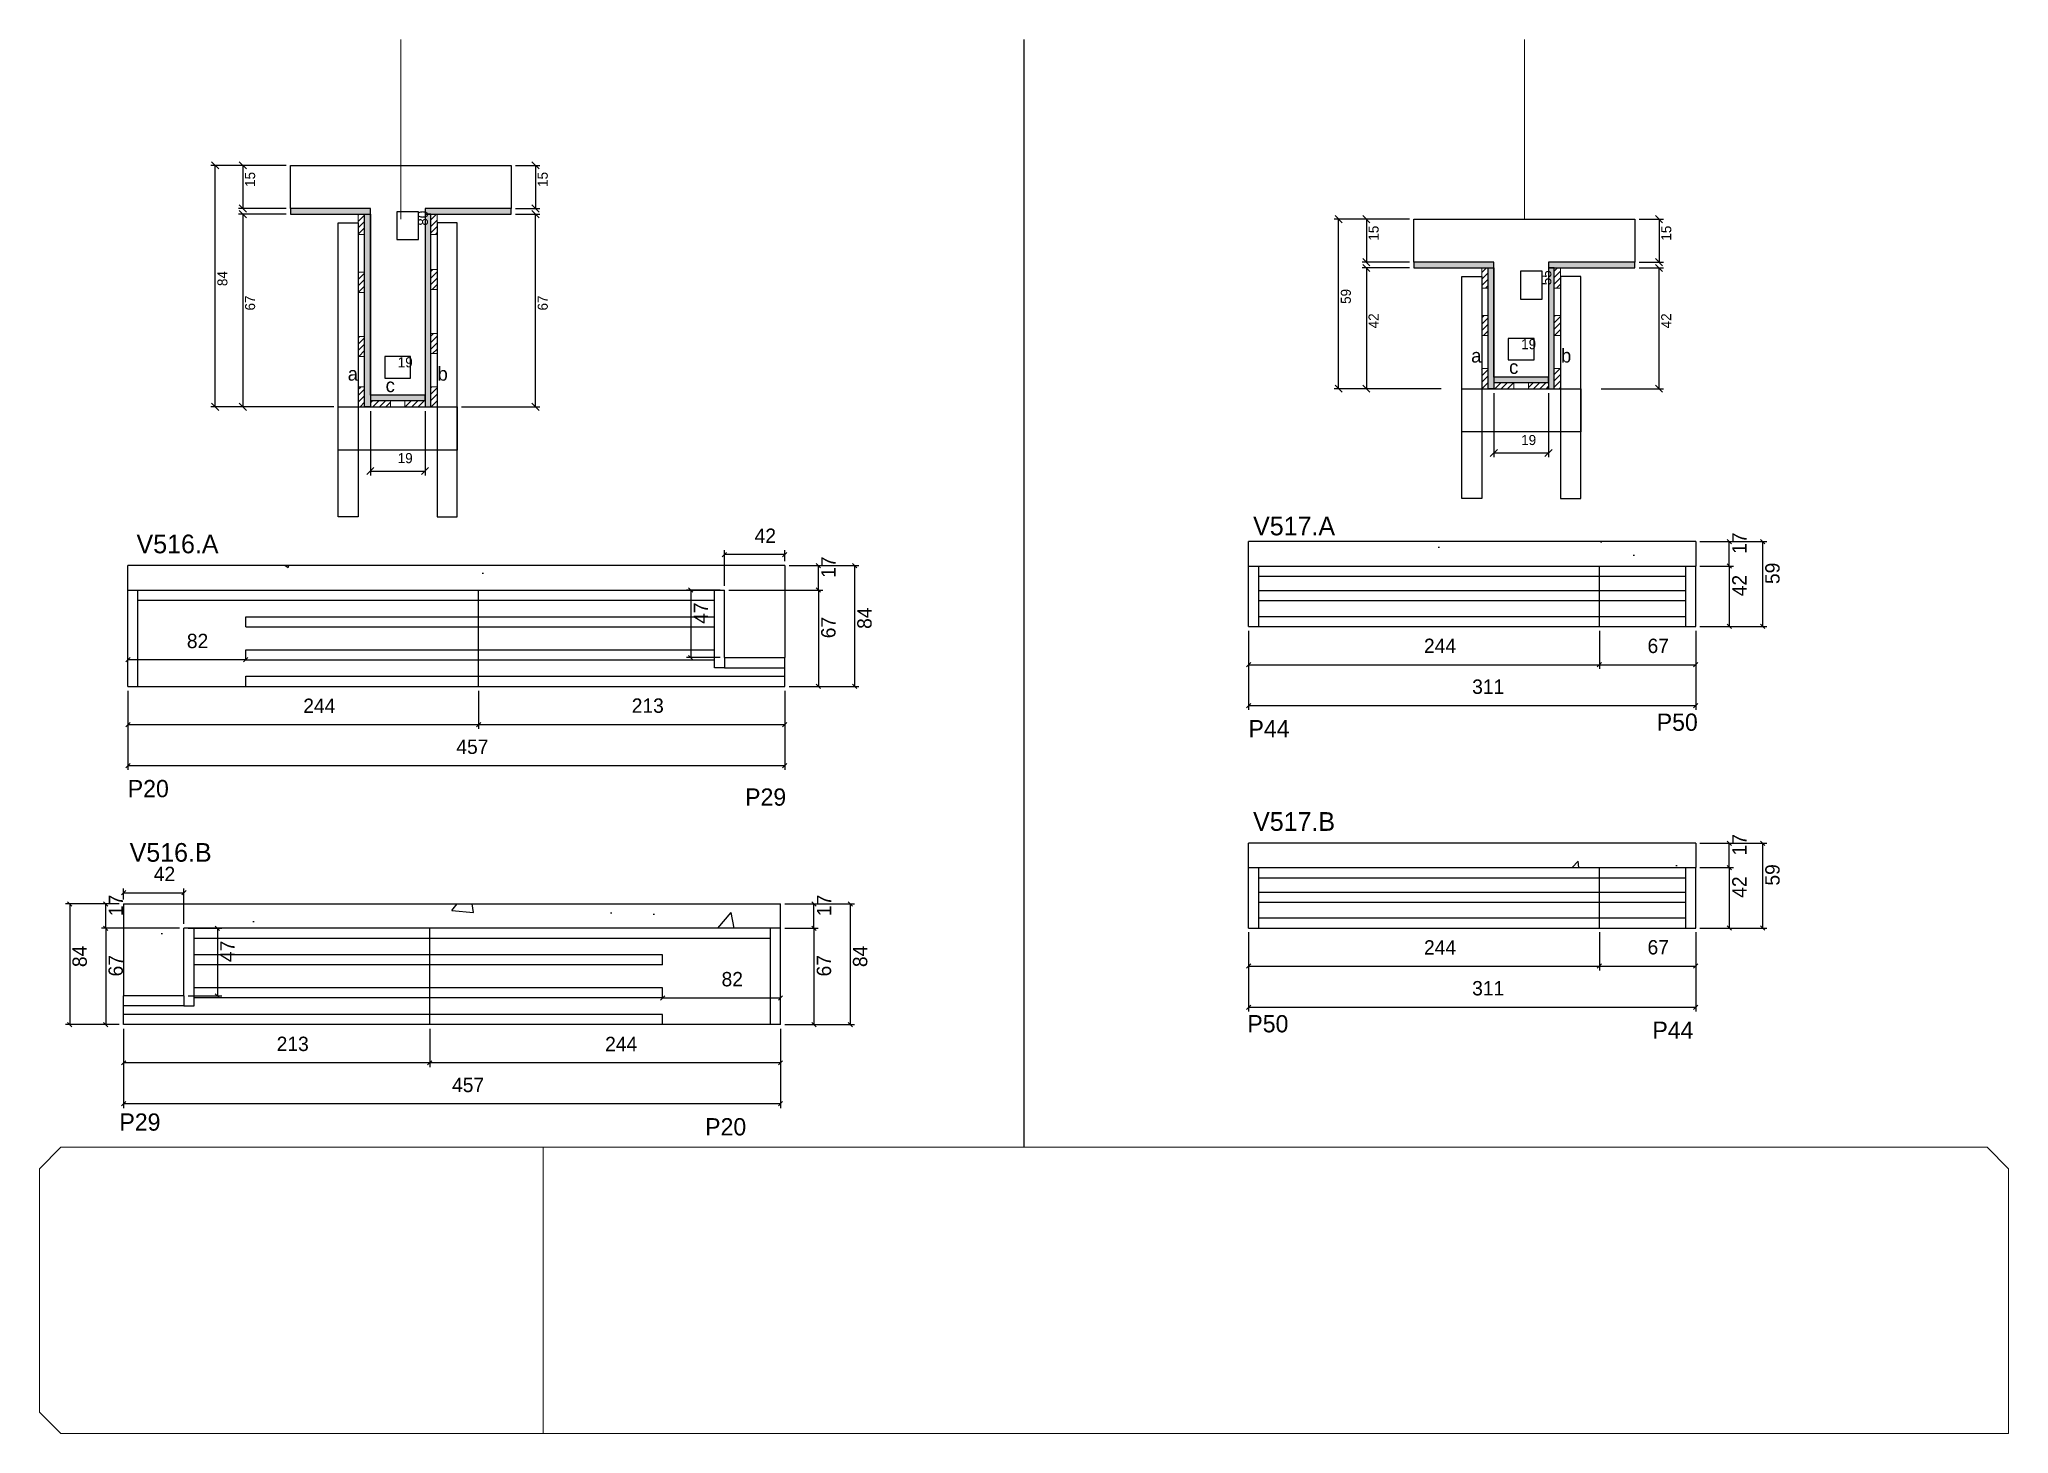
# Model space of a CAD drawing. Header units: metres. Extents: x 3393 to 4763, y 4953 to 5923.
import ezdxf

# ---------------------------------------------------------------- set-up
doc = ezdxf.new("R2010")
doc.units = ezdxf.units.M
for name, color, linetype in [('5', 7, 'Continuous'), ('CONCRETO', 7, 'Continuous'), ('COTA', 7, 'Continuous'), ('Cota Seção (2x)', 7, 'Continuous'), ('detalhes', 7, 'Continuous'), ('Hachura', 7, 'Continuous'), ('Madeira', 7, 'Continuous'), ('Painéis', 7, 'Continuous'), ('SARR_2.2x7', 7, 'Continuous'), ('SARR_3.5x7', 7, 'Continuous'), ('SARRAFO DE PRESSAO', 7, 'Continuous'), ('Texto Seção', 7, 'Continuous')]:
    doc.layers.add(name, color=color, linetype=linetype)

msp = doc.modelspace()

# ---------------------------------------------------------------- hatches: boundary and pattern name
at = {"layer": 'COTA'}
h = msp.add_hatch(dxfattribs=at)
h.set_pattern_fill('AR-CONC')
h.paths.add_polyline_path([(4545, 5557), (4545, 5574), (4234, 5574), (4234, 5557), (4545, 5557)])
h = msp.add_hatch(dxfattribs=at)
h.set_pattern_fill('AR-CONC')
h.paths.add_polyline_path([(3869.3, 5540.3), (3869.3, 5493.3), (3911.4, 5493.3), (3911.2, 5557.3), (3454.2, 5557.3), (3454.4, 5540.3), (3869.3, 5540.3)])
h = msp.add_hatch(dxfattribs=at)
h.set_pattern_fill('AR-CONC')
h.paths.add_polyline_path([(4545, 5347.2), (4545, 5364.2), (4234, 5364.2), (4234, 5347.2), (4545, 5347.2)])
h = msp.add_hatch(dxfattribs=at)
h.set_pattern_fill('AR-CONC')
h.paths.add_polyline_path([(3493.3, 5305), (3493.3, 5258), (3451.1, 5258), (3451.4, 5322), (3908.4, 5322), (3908.1, 5305), (3493.3, 5305)])
at = {"layer": 'Hachura'}
h = msp.add_hatch(color=7, dxfattribs=at)
h.dxf.hatch_style = 1
h.paths.add_polyline_path([(3623, 5801.8), (3623, 5805.8), (3567.4, 5805.8), (3567.4, 5801.8), (3623, 5801.8)])
h = msp.add_hatch(dxfattribs=at)
h.set_pattern_fill('ANSI31')
h.paths.add_polyline_path([(3614.6, 5787.8), (3619, 5787.8), (3619, 5801.8), (3614.6, 5801.8), (3614.6, 5787.8)])
h = msp.add_hatch(color=7, dxfattribs=at)
h.dxf.hatch_style = 1
h.paths.add_polyline_path([(3619, 5803.8), (3623, 5803.8), (3623, 5667.8), (3619, 5667.8), (3619, 5803.8)])
h = msp.add_hatch(color=7, dxfattribs=at)
h.dxf.hatch_style = 1
h.paths.add_polyline_path([(3665, 5805.8), (3661, 5805.8), (3661, 5667.8), (3665, 5667.8), (3665, 5805.8)])
h = msp.add_hatch(color=7, dxfattribs=at)
h.dxf.hatch_style = 1
h.paths.add_polyline_path([(3721, 5801.8), (3721, 5805.8), (3661, 5805.8), (3661, 5801.8), (3721, 5801.8)])
h = msp.add_hatch(dxfattribs=at)
h.set_pattern_fill('ANSI31')
h.paths.add_polyline_path([(3669.4, 5787.8), (3665, 5787.8), (3665, 5801.8), (3669.4, 5801.8), (3669.4, 5787.8)])
h = msp.add_hatch(color=7, dxfattribs=at)
h.dxf.hatch_style = 1
h.paths.add_polyline_path([(4404.6, 5764.4), (4404.6, 5768.4), (4349, 5768.4), (4349, 5764.4), (4404.6, 5764.4)])
h = msp.add_hatch(color=7, dxfattribs=at)
h.dxf.hatch_style = 1
h.paths.add_polyline_path([(4400.6, 5768.4), (4404.6, 5768.4), (4404.6, 5680.4), (4400.6, 5680.4), (4400.6, 5768.4)])
h = msp.add_hatch(color=7, dxfattribs=at)
h.dxf.hatch_style = 1
h.paths.add_polyline_path([(4446.6, 5768.4), (4442.6, 5768.4), (4442.6, 5680.4), (4446.6, 5680.4), (4446.6, 5768.4)])
h = msp.add_hatch(color=7, dxfattribs=at)
h.dxf.hatch_style = 1
h.paths.add_polyline_path([(4502.6, 5764.4), (4502.6, 5768.4), (4442.6, 5768.4), (4442.6, 5764.4), (4502.6, 5764.4)])
h = msp.add_hatch(dxfattribs=at)
h.set_pattern_fill('ANSI31')
h.paths.add_polyline_path([(3614.6, 5747.4), (3619, 5747.4), (3619, 5761.4), (3614.6, 5761.4), (3614.6, 5747.4)])
h = msp.add_hatch(dxfattribs=at)
h.set_pattern_fill('ANSI31')
h.paths.add_polyline_path([(3669.4, 5749.4), (3665, 5749.4), (3665, 5763.4), (3669.4, 5763.4), (3669.4, 5749.4)])
h = msp.add_hatch(dxfattribs=at)
h.set_pattern_fill('ANSI31')
h.paths.add_polyline_path([(4396.2, 5750.4), (4400.6, 5750.4), (4400.6, 5764.4), (4396.2, 5764.4), (4396.2, 5750.4)])
h = msp.add_hatch(dxfattribs=at)
h.set_pattern_fill('ANSI31')
h.paths.add_polyline_path([(4451, 5750.4), (4446.6, 5750.4), (4446.6, 5764.4), (4451, 5764.4), (4451, 5750.4)])
h = msp.add_hatch(dxfattribs=at)
h.set_pattern_fill('ANSI31')
h.paths.add_polyline_path([(4396.2, 5717.4), (4400.6, 5717.4), (4400.6, 5731.4), (4396.2, 5731.4), (4396.2, 5717.4)])
h = msp.add_hatch(dxfattribs=at)
h.set_pattern_fill('ANSI31')
h.paths.add_polyline_path([(4451, 5717.4), (4446.6, 5717.4), (4446.6, 5731.4), (4451, 5731.4), (4451, 5717.4)])
h = msp.add_hatch(dxfattribs=at)
h.set_pattern_fill('ANSI31')
h.paths.add_polyline_path([(3614.6, 5702.8), (3619, 5702.8), (3619, 5716.8), (3614.6, 5716.8), (3614.6, 5702.8)])
h = msp.add_hatch(dxfattribs=at)
h.set_pattern_fill('ANSI31')
h.paths.add_polyline_path([(3669.4, 5704.8), (3665, 5704.8), (3665, 5718.8), (3669.4, 5718.8), (3669.4, 5704.8)])
h = msp.add_hatch(dxfattribs=at)
h.set_pattern_fill('ANSI31')
h.paths.add_polyline_path([(4396.2, 5680.4), (4400.6, 5680.4), (4400.6, 5694.4), (4396.2, 5694.4), (4396.2, 5680.4)])
h = msp.add_hatch(color=7, dxfattribs=at)
h.dxf.hatch_style = 1
h.paths.add_polyline_path([(4442.6, 5684.8), (4442.6, 5688.4), (4404.6, 5688.4), (4404.6, 5684.8), (4442.6, 5684.8)])
h = msp.add_hatch(dxfattribs=at)
h.set_pattern_fill('ANSI31')
h.paths.add_polyline_path([(4451, 5680.4), (4446.6, 5680.4), (4446.6, 5694.4), (4451, 5694.4), (4451, 5680.4)])
h = msp.add_hatch(dxfattribs=at)
h.set_pattern_fill('ANSI31')
h.paths.add_polyline_path([(3614.6, 5667.8), (3619, 5667.8), (3619, 5681.8), (3614.6, 5681.8), (3614.6, 5667.8)])
h = msp.add_hatch(color=7, dxfattribs=at)
h.dxf.hatch_style = 1
h.paths.add_polyline_path([(3661, 5672.2), (3661, 5675.8), (3623, 5675.8), (3623, 5672.2), (3661, 5672.2)])
h = msp.add_hatch(dxfattribs=at)
h.set_pattern_fill('ANSI31')
h.paths.add_polyline_path([(3623, 5667.8), (3623, 5672.2), (3637, 5672.2), (3637, 5667.8), (3623, 5667.8)])
h = msp.add_hatch(dxfattribs=at)
h.set_pattern_fill('ANSI31')
h.paths.add_polyline_path([(3661, 5667.8), (3661, 5672.2), (3647, 5672.2), (3647, 5667.8), (3661, 5667.8)])
h = msp.add_hatch(dxfattribs=at)
h.set_pattern_fill('ANSI31')
h.paths.add_polyline_path([(3669.4, 5667.8), (3665, 5667.8), (3665, 5681.8), (3669.4, 5681.8), (3669.4, 5667.8)])
h = msp.add_hatch(dxfattribs=at)
h.set_pattern_fill('ANSI31')
h.paths.add_polyline_path([(4404.6, 5680.4), (4404.6, 5684.8), (4418.6, 5684.8), (4418.6, 5680.4), (4404.6, 5680.4)])
h = msp.add_hatch(dxfattribs=at)
h.set_pattern_fill('ANSI31')
h.paths.add_polyline_path([(4442.6, 5680.4), (4442.6, 5684.8), (4428.6, 5684.8), (4428.6, 5680.4), (4442.6, 5680.4)])

# ---------------------------------------------------------------- linework, layer by layer
at = {"layer": 'CONCRETO', "color": 251, "lineweight": 25}
for points in [[(3567.4, 5805.8), (3567.4, 5835.8), (3721, 5835.8), (3721, 5805.8), (3661, 5805.8), (3661, 5675.8), (3623, 5675.8), (3623, 5805.8)], [(4349, 5768.4), (4349, 5798.4), (4502.6, 5798.4), (4502.6, 5768.4), (4442.6, 5768.4), (4442.6, 5688.4), (4404.6, 5688.4), (4404.6, 5768.4)]]:
    msp.add_lwpolyline(points, close=True, dxfattribs=at)
at = {"layer": 'COTA', "color": 241, "lineweight": 25}
for p, q in [((4077.7, 5923.4), (4077.7, 5152.7)), ((4234, 5557), (4234, 5574)), ((4545, 5574), (4234, 5574)), ((4545, 5574), (4545, 5557)), ((3454.3, 5540.3), (3454.3, 5557.3)), ((3911.3, 5557.3), (3454.3, 5557.3)), ((3911.3, 5557.3), (3911.3, 5493.3)), ((4234, 5347.2), (4234, 5364.2)), ((4545, 5364.2), (4234, 5364.2)), ((4545, 5364.2), (4545, 5347.2)), ((3451.3, 5322), (3451.3, 5258)), ((3451.3, 5322), (3908.3, 5322)), ((3908.3, 5305), (3908.3, 5322))]:
    msp.add_line(p, q, dxfattribs=at)
at = {"layer": 'COTA', "color": 4, "lineweight": 25}
for p, q in [((3564.4, 5835.8), (3512, 5835.8)), ((3515, 5667.8), (3515, 5835.8)), ((3564.4, 5835.8), (3531.3, 5835.8)), ((3534.3, 5835.8), (3534.3, 5805.8)), ((3724, 5835.8), (3740.9, 5835.8)), ((3737.9, 5835.8), (3737.9, 5805.8)), ((3564.4, 5805.8), (3531.3, 5805.8)), ((3564.4, 5801.8), (3531.3, 5801.8)), ((3534.3, 5801.8), (3534.3, 5667.8)), ((3724, 5805.8), (3740.9, 5805.8)), ((3724, 5801.8), (3740.9, 5801.8)), ((3737.9, 5667.8), (3737.9, 5801.8)), ((4346, 5798.4), (4293.6, 5798.4)), ((4296.6, 5680.4), (4296.6, 5798.4)), ((4346, 5798.4), (4312.9, 5798.4)), ((4315.9, 5798.4), (4315.9, 5768.4)), ((4505.6, 5798.4), (4522.5, 5798.4)), ((4519.5, 5798.4), (4519.5, 5768.4)), ((4346, 5768.4), (4312.9, 5768.4)), ((4505.6, 5768.4), (4522.5, 5768.4)), ((4346, 5764.4), (4312.9, 5764.4)), ((4315.9, 5764.4), (4315.9, 5680.4)), ((4505.6, 5764.4), (4522.5, 5764.4)), ((4519.5, 5680.4), (4519.5, 5764.4)), ((4368, 5680.4), (4293.6, 5680.4)), ((4368, 5680.4), (4312.9, 5680.4)), ((4404.6, 5677.4), (4404.6, 5632.7)), ((4442.6, 5677.4), (4442.6, 5632.7)), ((4479.2, 5680.4), (4522.5, 5680.4)), ((3597.6, 5667.8), (3512, 5667.8)), ((3597.6, 5667.8), (3531.3, 5667.8)), ((3623, 5664.8), (3623, 5620.1)), ((3661, 5664.8), (3661, 5620.1)), ((3686.4, 5667.8), (3740.9, 5667.8)), ((4404.6, 5635.7), (4442.6, 5635.7)), ((3623, 5623.1), (3661, 5623.1)), ((3869.3, 5543.3), (3869.3, 5568)), ((3911.3, 5565), (3869.3, 5565)), ((3911.3, 5560.3), (3911.3, 5568)), ((4548, 5574), (4571.4, 5574)), ((4548, 5574), (4594.6, 5574)), ((4568.4, 5557), (4568.4, 5574)), ((4591.6, 5574), (4591.6, 5515)), ((3914.3, 5557.3), (3937.7, 5557.3)), ((3914.3, 5557.3), (3962.8, 5557.3)), ((3934.7, 5540.3), (3934.7, 5557.3)), ((3959.8, 5557.3), (3959.8, 5473.3)), ((4548, 5557), (4571.4, 5557)), ((4548, 5557), (4571.4, 5557)), ((4568.4, 5557), (4568.4, 5515)), ((3866.3, 5540.3), (3842.9, 5540.3)), ((3845.9, 5540.3), (3845.9, 5493.3)), ((3872.3, 5540.3), (3937.7, 5540.3)), ((3872.3, 5540.3), (3937.7, 5540.3)), ((3934.7, 5540.3), (3934.7, 5473.3)), ((4234, 5512), (4234, 5485.4)), ((4234, 5512), (4234, 5456.9)), ((4478, 5512), (4478, 5485.4)), ((4478, 5512), (4478, 5485.4)), ((4545, 5512), (4545, 5485.4)), ((4545, 5512), (4545, 5456.9)), ((4548, 5515), (4571.4, 5515)), ((4548, 5515), (4594.6, 5515)), ((3536.3, 5491.8), (3454.3, 5491.8)), ((3866.3, 5493.3), (3842.9, 5493.3)), ((4234, 5488.4), (4478, 5488.4)), ((4478, 5488.4), (4545, 5488.4)), ((3454.3, 5470.3), (3454.3, 5443.7)), ((3454.3, 5470.3), (3454.3, 5415.2)), ((3698.3, 5470.3), (3698.3, 5443.7)), ((3698.3, 5470.3), (3698.3, 5443.7)), ((3911.3, 5470.3), (3911.3, 5443.7)), ((3911.3, 5470.3), (3911.3, 5415.2)), ((3914.3, 5473.3), (3937.7, 5473.3)), ((3914.3, 5473.3), (3962.8, 5473.3)), ((4234, 5459.9), (4545, 5459.9)), ((3454.3, 5446.7), (3698.3, 5446.7)), ((3698.3, 5446.7), (3911.3, 5446.7)), ((3454.3, 5418.2), (3911.3, 5418.2)), ((4548, 5364.2), (4571.4, 5364.2)), ((4548, 5364.2), (4594.6, 5364.2)), ((4568.4, 5347.2), (4568.4, 5364.2)), ((4591.6, 5364.2), (4591.6, 5305.2)), ((4548, 5347.2), (4571.4, 5347.2)), ((4548, 5347.2), (4571.4, 5347.2)), ((4568.4, 5347.2), (4568.4, 5305.2)), ((3451.3, 5325), (3451.3, 5332.7)), ((3451.3, 5329.7), (3493.3, 5329.7)), ((3493.3, 5308), (3493.3, 5332.7)), ((3448.3, 5322), (3410.8, 5322)), ((3413.8, 5322), (3413.8, 5238)), ((3448.3, 5322), (3435.9, 5322)), ((3438.9, 5305), (3438.9, 5322)), ((3911.3, 5322), (3934.6, 5322)), ((3911.3, 5322), (3959.8, 5322)), ((3931.6, 5305), (3931.6, 5322)), ((3956.8, 5322), (3956.8, 5238)), ((3490.3, 5305), (3435.9, 5305)), ((3490.3, 5305), (3435.9, 5305)), ((3438.9, 5305), (3438.9, 5238)), ((3496.3, 5305), (3519.6, 5305)), ((3516.6, 5305), (3516.6, 5258)), ((3911.3, 5305), (3934.6, 5305)), ((3911.3, 5305), (3934.6, 5305)), ((3931.6, 5305), (3931.6, 5238)), ((4234, 5302.2), (4234, 5275.7)), ((4234, 5302.2), (4234, 5247.1)), ((4478, 5302.2), (4478, 5275.7)), ((4478, 5302.2), (4478, 5275.7)), ((4545, 5302.2), (4545, 5275.7)), ((4545, 5302.2), (4545, 5247.1)), ((4548, 5305.2), (4571.4, 5305.2)), ((4548, 5305.2), (4594.6, 5305.2)), ((4234, 5278.7), (4478, 5278.7)), ((4478, 5278.7), (4545, 5278.7)), ((3496.3, 5258), (3519.6, 5258)), ((3826.3, 5256.5), (3908.3, 5256.5)), ((4234, 5250.1), (4545, 5250.1)), ((3448.3, 5238), (3410.8, 5238)), ((3448.3, 5238), (3435.9, 5238)), ((3451.3, 5235), (3451.3, 5208.4)), ((3451.3, 5235), (3451.3, 5179.9)), ((3664.3, 5235), (3664.3, 5208.4)), ((3664.3, 5235), (3664.3, 5208.4)), ((3908.3, 5235), (3908.3, 5208.4)), ((3908.3, 5235), (3908.3, 5179.9)), ((3911.3, 5238), (3934.6, 5238)), ((3911.3, 5238), (3959.8, 5238)), ((3664.3, 5211.4), (3451.3, 5211.4)), ((3908.3, 5211.4), (3664.3, 5211.4)), ((3908.3, 5182.9), (3451.3, 5182.9))]:
    msp.add_line(p, q, dxfattribs=at)
at = {"layer": 'COTA', "color": 0, "lineweight": 25}
for p, q in [((3870.8, 5566.5), (3867.8, 5563.5)), ((3909.8, 5563.5), (3912.8, 5566.5)), ((4569.9, 5572.5), (4566.9, 5575.5)), ((4593.1, 5572.5), (4590.1, 5575.5)), ((3936.2, 5555.8), (3933.2, 5558.8)), ((3961.3, 5555.8), (3958.3, 5558.8)), ((4566.9, 5558.5), (4569.9, 5555.5)), ((4569.9, 5555.5), (4566.9, 5558.5)), ((3847.4, 5538.8), (3844.4, 5541.8)), ((3933.2, 5541.8), (3936.2, 5538.8)), ((3936.2, 5538.8), (3933.2, 5541.8)), ((4566.9, 5516.5), (4569.9, 5513.5)), ((4590.1, 5516.5), (4593.1, 5513.5)), ((3844.4, 5494.8), (3847.4, 5491.8)), ((3455.8, 5493.3), (3452.8, 5490.3)), ((3534.8, 5490.3), (3537.8, 5493.3)), ((4235.5, 5489.9), (4232.5, 5486.9)), ((4476.5, 5486.9), (4479.5, 5489.9)), ((4479.5, 5489.9), (4476.5, 5486.9)), ((4543.5, 5486.9), (4546.5, 5489.9)), ((3933.2, 5474.8), (3936.2, 5471.8)), ((3958.3, 5474.8), (3961.3, 5471.8)), ((4235.5, 5461.4), (4232.5, 5458.4)), ((4543.5, 5458.4), (4546.5, 5461.4)), ((3455.8, 5448.2), (3452.8, 5445.2)), ((3696.8, 5445.2), (3699.8, 5448.2)), ((3699.8, 5448.2), (3696.8, 5445.2)), ((3909.8, 5445.2), (3912.8, 5448.2)), ((3455.8, 5419.7), (3452.8, 5416.7)), ((3909.8, 5416.7), (3912.8, 5419.7)), ((4569.9, 5362.7), (4566.9, 5365.7)), ((4593.1, 5362.7), (4590.1, 5365.7)), ((4566.9, 5348.7), (4569.9, 5345.7)), ((4569.9, 5345.7), (4566.9, 5348.7)), ((3452.8, 5331.2), (3449.8, 5328.2)), ((3491.8, 5328.2), (3494.8, 5331.2)), ((3415.3, 5320.5), (3412.3, 5323.5)), ((3440.4, 5320.5), (3437.4, 5323.5)), ((3933.1, 5320.5), (3930.1, 5323.5)), ((3958.3, 5320.5), (3955.3, 5323.5)), ((3437.4, 5306.5), (3440.4, 5303.5)), ((3440.4, 5303.5), (3437.4, 5306.5)), ((3518.1, 5303.5), (3515.1, 5306.5)), ((3930.1, 5306.5), (3933.1, 5303.5)), ((3933.1, 5303.5), (3930.1, 5306.5)), ((4566.9, 5306.7), (4569.9, 5303.7)), ((4590.1, 5306.7), (4593.1, 5303.7)), ((4235.5, 5280.2), (4232.5, 5277.2)), ((4476.5, 5277.2), (4479.5, 5280.2)), ((4479.5, 5280.2), (4476.5, 5277.2)), ((4543.5, 5277.2), (4546.5, 5280.2)), ((3515.1, 5259.5), (3518.1, 5256.5)), ((3827.8, 5258), (3824.8, 5255)), ((3906.8, 5255), (3909.8, 5258)), ((4235.5, 5251.6), (4232.5, 5248.6)), ((4543.5, 5248.6), (4546.5, 5251.6)), ((3412.3, 5239.5), (3415.3, 5236.5)), ((3437.4, 5239.5), (3440.4, 5236.5)), ((3930.1, 5239.5), (3933.1, 5236.5)), ((3955.3, 5239.5), (3958.3, 5236.5)), ((3452.8, 5212.9), (3449.8, 5209.9)), ((3665.8, 5212.9), (3662.8, 5209.9)), ((3662.8, 5209.9), (3665.8, 5212.9)), ((3906.8, 5209.9), (3909.8, 5212.9)), ((3452.8, 5184.4), (3449.8, 5181.4)), ((3906.8, 5181.4), (3909.8, 5184.4))]:
    msp.add_line(p, q, dxfattribs=at)
for points in [[(3517.5, 5833.3), (3512.5, 5838.3)], [(3536.8, 5833.3), (3531.8, 5838.3)], [(3740.4, 5833.3), (3735.4, 5838.3)], [(3531.8, 5808.3), (3536.8, 5803.3)], [(3536.8, 5799.3), (3531.8, 5804.3)], [(3735.4, 5808.3), (3740.4, 5803.3)], [(3740.4, 5799.3), (3735.4, 5804.3)], [(4299.1, 5795.9), (4294.1, 5800.9)], [(4318.4, 5795.9), (4313.4, 5800.9)], [(4522, 5795.9), (4517, 5800.9)], [(4313.4, 5770.9), (4318.4, 5765.9)], [(4517, 5770.9), (4522, 5765.9)], [(4318.4, 5761.9), (4313.4, 5766.9)], [(4522, 5761.9), (4517, 5766.9)], [(4294.1, 5682.9), (4299.1, 5677.9)], [(4313.4, 5682.9), (4318.4, 5677.9)], [(4517, 5682.9), (4522, 5677.9)], [(3512.5, 5670.3), (3517.5, 5665.3)], [(3531.8, 5670.3), (3536.8, 5665.3)], [(3735.4, 5670.3), (3740.4, 5665.3)], [(4407.1, 5638.2), (4402.1, 5633.2)], [(4440.1, 5633.2), (4445.1, 5638.2)], [(3625.5, 5625.6), (3620.5, 5620.6)], [(3658.5, 5620.6), (3663.5, 5625.6)]]:
    msp.add_lwpolyline(points, dxfattribs=at)
at = {"layer": 'Cota Seção (2x)', "color": 180, "lineweight": 25}
for p, q in [((3656.5, 5803.5), (3641.5, 5803.5)), ((3641.5, 5803.5), (3641.5, 5784.1)), ((3656.5, 5784.1), (3656.5, 5803.5)), ((3641.5, 5784.1), (3656.5, 5784.1)), ((4438.1, 5762.1), (4423.1, 5762.1)), ((4423.1, 5762.1), (4423.1, 5742.8)), ((4438.1, 5742.8), (4438.1, 5762.1)), ((4423.1, 5742.8), (4438.1, 5742.8)), ((4432.6, 5715.4), (4414.6, 5715.4)), ((4414.6, 5715.4), (4414.6, 5700.4)), ((4432.6, 5700.4), (4432.6, 5715.4)), ((3651, 5702.8), (3633, 5702.8)), ((3633, 5702.8), (3633, 5687.8)), ((3651, 5687.8), (3651, 5702.8)), ((4414.6, 5700.4), (4432.6, 5700.4)), ((3633, 5687.8), (3651, 5687.8))]:
    msp.add_line(p, q, dxfattribs=at)
at = {"layer": 'Madeira', "color": 126, "lineweight": 18}
for points in [[(3614.6, 5787.8), (3619, 5787.8), (3619, 5801.8), (3614.6, 5801.8)], [(3669.4, 5787.8), (3665, 5787.8), (3665, 5801.8), (3669.4, 5801.8)], [(3614.6, 5747.4), (3619, 5747.4), (3619, 5761.4), (3614.6, 5761.4)], [(3669.4, 5749.4), (3665, 5749.4), (3665, 5763.4), (3669.4, 5763.4)], [(4396.2, 5750.4), (4400.6, 5750.4), (4400.6, 5764.4), (4396.2, 5764.4)], [(4451, 5750.4), (4446.6, 5750.4), (4446.6, 5764.4), (4451, 5764.4)], [(4396.2, 5717.4), (4400.6, 5717.4), (4400.6, 5731.4), (4396.2, 5731.4)], [(4451, 5717.4), (4446.6, 5717.4), (4446.6, 5731.4), (4451, 5731.4)], [(3614.6, 5702.8), (3619, 5702.8), (3619, 5716.8), (3614.6, 5716.8)], [(3669.4, 5704.8), (3665, 5704.8), (3665, 5718.8), (3669.4, 5718.8)], [(4396.2, 5680.4), (4400.6, 5680.4), (4400.6, 5694.4), (4396.2, 5694.4)], [(4451, 5680.4), (4446.6, 5680.4), (4446.6, 5694.4), (4451, 5694.4)], [(3614.6, 5667.8), (3619, 5667.8), (3619, 5681.8), (3614.6, 5681.8)], [(3623, 5667.8), (3623, 5672.2), (3637, 5672.2), (3637, 5667.8)], [(3661, 5667.8), (3661, 5672.2), (3647, 5672.2), (3647, 5667.8)], [(3669.4, 5667.8), (3665, 5667.8), (3665, 5681.8), (3669.4, 5681.8)], [(4404.6, 5680.4), (4404.6, 5684.8), (4418.6, 5684.8), (4418.6, 5680.4)], [(4442.6, 5680.4), (4442.6, 5684.8), (4428.6, 5684.8), (4428.6, 5680.4)]]:
    msp.add_lwpolyline(points, close=True, dxfattribs=at)
at = {"layer": 'Painéis', "color": 200, "lineweight": 25}
for p, q in [((4234, 5557), (4545, 5557)), ((4234, 5515), (4234, 5557)), ((4478, 5515), (4478, 5557)), ((4478, 5515), (4478, 5557)), ((4545, 5515), (4545, 5557)), ((3454.3, 5540.3), (3869.3, 5540.3)), ((3454.3, 5473.3), (3454.3, 5540.3)), ((3698.3, 5473.3), (3698.3, 5540.3)), ((3869.3, 5493.3), (3869.3, 5540.3)), ((4234, 5515), (4478, 5515)), ((4478, 5515), (4545, 5515)), ((3869.3, 5493.3), (3911.3, 5493.3)), ((3911.3, 5473.3), (3911.3, 5493.3)), ((3454.3, 5473.3), (3911.3, 5473.3)), ((4234, 5347.2), (4545, 5347.2)), ((4234, 5305.2), (4234, 5347.2)), ((4478, 5305.2), (4478, 5347.2)), ((4478, 5305.2), (4478, 5347.2)), ((4545, 5305.2), (4545, 5347.2)), ((3908.3, 5305), (3493.3, 5305)), ((3493.3, 5258), (3493.3, 5305)), ((3664.3, 5238), (3664.3, 5305)), ((3908.3, 5238), (3908.3, 5305)), ((4234, 5305.2), (4478, 5305.2)), ((4478, 5305.2), (4545, 5305.2)), ((3451.3, 5238), (3451.3, 5258)), ((3493.3, 5258), (3451.3, 5258)), ((3908.3, 5238), (3451.3, 5238))]:
    msp.add_line(p, q, dxfattribs=at)
for points in [[(3623, 5801.8), (3623, 5805.8), (3567.4, 5805.8), (3567.4, 5801.8)], [(3619, 5801.8), (3623, 5801.8), (3623, 5667.8), (3619, 5667.8)], [(3721, 5801.8), (3721, 5805.8), (3661, 5805.8), (3661, 5801.8)], [(3665, 5801.8), (3661, 5801.8), (3661, 5667.8), (3665, 5667.8)], [(4404.6, 5764.4), (4404.6, 5768.4), (4349, 5768.4), (4349, 5764.4)], [(4502.6, 5764.4), (4502.6, 5768.4), (4442.6, 5768.4), (4442.6, 5764.4)], [(4400.6, 5764.4), (4404.6, 5764.4), (4404.6, 5680.4), (4400.6, 5680.4)], [(4446.6, 5764.4), (4442.6, 5764.4), (4442.6, 5680.4), (4446.6, 5680.4)], [(4442.6, 5684.8), (4442.6, 5688.4), (4404.6, 5688.4), (4404.6, 5684.8)], [(3661, 5672.2), (3661, 5675.8), (3623, 5675.8), (3623, 5672.2)]]:
    msp.add_lwpolyline(points, close=True, dxfattribs=at)
at = {"layer": 'SARR_2.2x7', "color": 40, "lineweight": 25}
for p, q in [((4241, 5515), (4241, 5557)), ((4241, 5550), (4478, 5550)), ((4478, 5550), (4538.1, 5550)), ((4538.1, 5515), (4538.1, 5557)), ((3461.2, 5473.3), (3461.2, 5540.3)), ((3862.3, 5486.3), (3862.3, 5540.3)), ((4241, 5540), (4478, 5540)), ((4478, 5540), (4538.1, 5540)), ((3461.2, 5533.3), (3698.3, 5533.3)), ((3536.3, 5521.8), (3698.3, 5521.8)), ((3536.3, 5514.8), (3536.3, 5521.8)), ((3698.3, 5533.3), (3862.3, 5533.3)), ((3698.3, 5521.8), (3862.3, 5521.8)), ((4241, 5533), (4478, 5533)), ((4241, 5522), (4478, 5522)), ((4478, 5533), (4538.1, 5533)), ((4478, 5522), (4538.1, 5522)), ((3536.3, 5514.8), (3698.3, 5514.8)), ((3698.3, 5514.8), (3862.3, 5514.8)), ((3536.3, 5498.8), (3698.3, 5498.8)), ((3536.3, 5491.8), (3536.3, 5498.8)), ((3698.3, 5498.8), (3862.3, 5498.8)), ((3536.3, 5491.8), (3698.3, 5491.8)), ((3536.3, 5480.3), (3698.3, 5480.3)), ((3536.3, 5473.3), (3536.3, 5480.3)), ((3698.3, 5491.8), (3862.3, 5491.8)), ((3698.3, 5480.3), (3911.3, 5480.3)), ((3869.3, 5486.3), (3862.3, 5486.3)), ((3869.3, 5493.3), (3869.3, 5486.3)), ((3869.3, 5486.3), (3911.3, 5486.3)), ((4241, 5305.2), (4241, 5347.2)), ((4538.1, 5305.2), (4538.1, 5347.2)), ((4241, 5340.2), (4478, 5340.2)), ((4241, 5330.2), (4478, 5330.2)), ((4478, 5340.2), (4538.1, 5340.2)), ((4478, 5330.2), (4538.1, 5330.2)), ((4241, 5323.2), (4478, 5323.2)), ((4478, 5323.2), (4538.1, 5323.2)), ((3500.3, 5251), (3500.3, 5305)), ((3901.3, 5238), (3901.3, 5305)), ((4241, 5312.2), (4478, 5312.2)), ((4478, 5312.2), (4538.1, 5312.2)), ((3664.3, 5298), (3500.3, 5298)), ((3901.3, 5298), (3664.3, 5298)), ((3664.3, 5286.5), (3500.3, 5286.5)), ((3664.3, 5279.5), (3500.3, 5279.5)), ((3826.3, 5286.5), (3664.3, 5286.5)), ((3826.3, 5279.5), (3664.3, 5279.5)), ((3826.3, 5279.5), (3826.3, 5286.5)), ((3664.3, 5263.5), (3500.3, 5263.5)), ((3826.3, 5263.5), (3664.3, 5263.5)), ((3826.3, 5256.5), (3826.3, 5263.5)), ((3493.3, 5251), (3451.3, 5251)), ((3493.3, 5258), (3493.3, 5251)), ((3493.3, 5251), (3500.3, 5251)), ((3664.3, 5256.5), (3500.3, 5256.5)), ((3826.3, 5256.5), (3664.3, 5256.5)), ((3664.3, 5245), (3451.3, 5245)), ((3826.3, 5245), (3664.3, 5245)), ((3826.3, 5238), (3826.3, 5245))]:
    msp.add_line(p, q, dxfattribs=at)
at = {"layer": 'SARR_3.5x7', "color": 81, "lineweight": 25}
for points in [[(3600.6, 5795.8), (3614.6, 5795.8), (3614.6, 5591.3), (3600.6, 5591.3)], [(3683.4, 5795.8), (3669.4, 5795.8), (3669.4, 5591.3), (3683.4, 5591.3)], [(4382.2, 5758.4), (4396.2, 5758.4), (4396.2, 5604), (4382.2, 5604)], [(4465, 5758.4), (4451, 5758.4), (4451, 5604), (4465, 5604)], [(4382.2, 5680.4), (4465, 5680.4), (4465, 5650.4), (4382.2, 5650.4)], [(3600.6, 5667.8), (3683.4, 5667.8), (3683.4, 5637.7), (3600.6, 5637.7)]]:
    msp.add_lwpolyline(points, close=True, dxfattribs=at)
at = {"layer": 'SARRAFO DE PRESSAO', "color": 30, "lineweight": 9}
msp.add_line((3743.3, 4953.4), (3743.3, 5152.7), dxfattribs=at)
msp.add_lwpolyline([(4762.7, 4953.4), (4762.7, 5137.7), (4747.7, 5152.7), (3407.7, 5152.7), (3392.7, 5137.7), (3392.7, 4968.4), (3407.7, 4953.4), (4762.7, 4953.4)], dxfattribs=at)
at = {"layer": 'Texto Seção', "color": 252, "lineweight": 15}
for p, q in [((3644.2, 5798.4), (3644.2, 5923.4)), ((4425.8, 5798.4), (4425.8, 5923.4))]:
    msp.add_line(p, q, dxfattribs=at)

# ---------------------------------------------------------------- texts
at = {"layer": '5', "color": 5, "lineweight": 25}
for s, rotation, p in [('P50', 0, (4517.9, 5442.4)), ('P44', 0, (4233.9, 5437.9)), ('P20', 0, (3454.2, 5396.2)), ('P29', 0, (3883.7, 5390.3)), ('P50', 360, (4233.1, 5232.6)), ('P44', 360, (4514.9, 5228.1)), ('P29', 360, (3448.4, 5164.2)), ('P20', 360, (3855.9, 5160.9))]:
    msp.add_text(s, height=12, rotation=rotation, dxfattribs=at).set_placement(p)
at = {"layer": 'COTA', "color": 1, "lineweight": 25}
for s, p in [('15', (3542.8, 5820.8)), ('15', (3746.4, 5820.8)), ('15', (4324.4, 5783.4)), ('15', (4528, 5783.4)), ('84', (3523.5, 5751.8)), ('67', (3542.8, 5734.8)), ('67', (3746.4, 5734.8)), ('59', (4305.1, 5739.4)), ('42', (4324.4, 5722.4)), ('42', (4528, 5722.4))]:
    msp.add_text(s, height=7, rotation=90, dxfattribs=at).set_placement(p)
for p in [(4423.6, 5641.2), (3642, 5628.6)]:
    msp.add_text('19', height=7, dxfattribs=at).set_placement(p)
at = {"layer": 'COTA', "color": 240, "lineweight": 25}
for s, p in [('42', (3890.3, 5573.1)), ('82', (3495.3, 5499.9)), ('244', (4356, 5496.5)), ('67', (4511.5, 5496.5)), ('311', (4389.5, 5468.1)), ('244', (3576.3, 5454.8)), ('213', (3804.8, 5454.9)), ('457', (3682.8, 5426.3)), ('42', (3472.3, 5337.8)), ('244', (4356, 5286.7)), ('67', (4511.5, 5286.8)), ('82', (3867.3, 5264.6)), ('311', (4389.5, 5258.3)), ('213', (3557.8, 5219.6)), ('244', (3786.3, 5219.5)), ('457', (3679.8, 5191))]:
    msp.add_text(s, height=10, dxfattribs=at).set_placement(p)
for s, p in [('17', (4580.4, 5565.5)), ('17', (3946.6, 5548.8)), ('42', (4580.4, 5536)), ('59', (4603.4, 5544.5)), ('47', (3857.9, 5516.8)), ('84', (3971.7, 5513.3)), ('67', (3946.6, 5506.8)), ('17', (4580.4, 5355.7)), ('59', (4603.4, 5334.7)), ('42', (4580.4, 5326.2)), ('17', (3450.9, 5313.5)), ('17', (3943.6, 5313.5)), ('84', (3425.7, 5278)), ('47', (3528.5, 5281.5)), ('84', (3968.7, 5278)), ('67', (3450.8, 5271.5)), ('67', (3943.5, 5271.5))]:
    msp.add_text(s, height=10, rotation=90, dxfattribs=at).set_placement(p)
at = {"layer": 'Cota Seção (2x)', "color": 1, "lineweight": 25}
for s, p in [('80', (3663, 5793.8)), ('55', (4444.6, 5752.4))]:
    msp.add_text(s, height=7, rotation=90, dxfattribs=at).set_placement(p)
for p in [(4423.6, 5707.9), (3642, 5695.3)]:
    msp.add_text('19', height=7, dxfattribs=at).set_placement(p)
at = {"layer": 'detalhes', "color": 4, "lineweight": 25}
for s, p in [('a', (4388.8, 5698.6)), ('b', (4451.3, 5698.6)), ('a', (3607.2, 5686)), ('c', (3633.6, 5678)), ('b', (3669.7, 5686)), ('c', (4415.2, 5690.7))]:
    msp.add_text(s, height=9.6, dxfattribs=at).set_placement(p)
at = {"layer": 'Texto Seção', "color": 7, "lineweight": 15}
for s, p in [('V517.A', (4237.1, 5578.4)), ('V516.A', (3460.3, 5565.9)), ('V517.B', (4237.1, 5372.8)), ('V516.B', (3455.5, 5351.3))]:
    msp.add_text(s, height=13, dxfattribs=at).set_placement(p)

doc.saveas('drawing.dxf')
